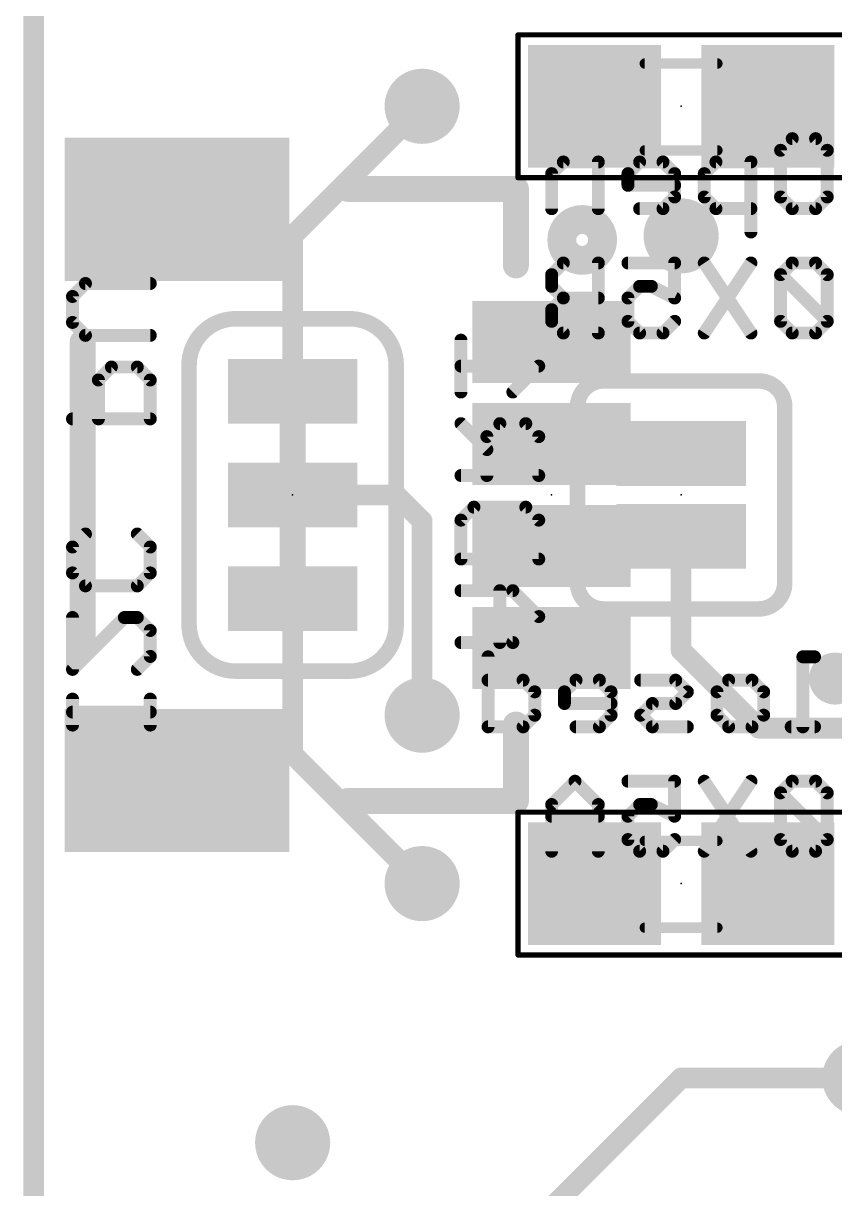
# Model space of a CAD drawing. Extents: x -34 to 73, y -25 to 33.
# Drawn here: x -0.1 to 7.86, y 5.9 to 17.32 of the extents above; entities that cross this region are included whole.
import ezdxf

# ---------------------------------------------------------------- set-up
doc = ezdxf.new("R2010")
doc.units = 0
for name, color, linetype in [('16', 132, 'CONTINUOUS'), ('18', 110, 'CONTINUOUS'), ('20', 53, 'CONTINUOUS'), ('21', 41, 'CONTINUOUS'), ('22', 40, 'CONTINUOUS'), ('23', 53, 'CONTINUOUS'), ('24', 53, 'CONTINUOUS'), ('29', 253, 'CONTINUOUS'), ('31', 253, 'CONTINUOUS'), ('39', 12, 'CONTINUOUS'), ('51', 53, 'CONTINUOUS')]:
    doc.layers.add(name, color=color, linetype=linetype)

# ---------------------------------------------------------------- blocks, each defined once
blk = doc.blocks.new('RECT')
blk.add_solid([(-0.5, -0.5), (0.5, -0.5), (-0.5, 0.5), (0.5, 0.5)])
blk = doc.blocks.new('ROUNDV')
at = {"const_width": 0.5}
blk.add_lwpolyline([(0, -0.25, 1), (0, 0.25, 1), (0, -0.25)], format="xyb", dxfattribs=at)

msp = doc.modelspace()

# ---------------------------------------------------------------- linework, layer by layer
at = {"layer": '16'}
for points, const_width in [([(0, 0), (0, 25.4)], 0.2032), ([(2.54, 15.24), (3.81, 16.51)], 0.2032), ([(2.54, 15.24), (2.54, 13.716)], 0.2032), ([(2.54, 12.7), (2.54, 13.716)], 0.254), ([(2.54, 12.7), (2.54, 13.716)], 0.254), ([(2.54, 12.7), (2.54, 11.684)], 0.254), ([(2.54, 12.7), (2.54, 11.684)], 0.254), ([(2.54, 12.7), (2.54, 11.684)], 0.254), ([(3.556, 12.7), (2.54, 12.7)], 0.2032), ([(3.81, 12.446), (3.556, 12.7)], 0.2032), ([(3.81, 10.541), (3.81, 12.446)], 0.2032), ([(6.35, 12.2936), (6.35, 11.176)], 0.2032), ([(2.54, 11.684), (2.54, 10.16)], 0.2032), ([(6.35, 11.176), (7.112, 10.414)], 0.2032), ([(7.112, 10.414), (8.9662, 10.414)], 0.2032), ([(2.54, 10.16), (3.81, 8.89)], 0.2032), ([(6.35, 6.985), (5.08, 5.715)], 0.2032), ([(8.1026, 6.985), (6.35, 6.985)], 0.2032)]:
    msp.add_lwpolyline(points, dxfattribs=dict(at, const_width=const_width))
for points, const_width in [([(3.8459, 16.4741, 1), (3.7741, 16.5459)], 0.1016), ([(2.5908, 15.24, 1), (2.4892, 15.24)], 0.1016), ([(2.5041, 15.2759, 1), (2.5759, 15.2041)], 0.1016), ([(2.6035, 13.716, 1), (2.4765, 13.716)], 0.127), ([(2.6035, 13.716, 1), (2.4765, 13.716)], 0.127), ([(2.4892, 13.716, 1), (2.5908, 13.716)], 0.1016), ([(2.6035, 12.7, 1), (2.4765, 12.7)], 0.127), ([(2.6035, 12.7, 1), (2.4765, 12.7)], 0.127), ([(2.6035, 12.7, 1), (2.4765, 12.7)], 0.127), ([(2.54, 12.7508, 1), (2.54, 12.6492)], 0.1016), ([(3.5919, 12.7359, 1), (3.5201, 12.6641)], 0.1016), ([(3.556, 12.6492, 1), (3.556, 12.7508)], 0.1016), ([(2.4765, 12.7, 1), (2.6035, 12.7)], 0.127), ([(2.4765, 12.7, 1), (2.6035, 12.7)], 0.127), ([(3.8608, 12.446, 1), (3.7592, 12.446)], 0.1016), ([(3.7741, 12.4101, 1), (3.8459, 12.4819)], 0.1016), ([(6.4008, 12.2936, 1), (6.2992, 12.2936)], 0.1016), ([(2.5908, 11.684, 1), (2.4892, 11.684)], 0.1016), ([(2.4765, 11.684, 1), (2.6035, 11.684)], 0.127), ([(2.4765, 11.684, 1), (2.6035, 11.684)], 0.127), ([(2.4765, 11.684, 1), (2.6035, 11.684)], 0.127), ([(6.3859, 11.2119, 1), (6.3141, 11.1401)], 0.1016), ([(6.2992, 11.176, 1), (6.4008, 11.176)], 0.1016), ([(3.7592, 10.541, 1), (3.8608, 10.541)], 0.1016), ([(7.112, 10.4648, 1), (7.112, 10.3632)], 0.1016), ([(7.0761, 10.3781, 1), (7.1479, 10.4499)], 0.1016), ([(2.5759, 10.1959, 1), (2.5041, 10.1241)], 0.1016), ([(2.4892, 10.16, 1), (2.5908, 10.16)], 0.1016), ([(3.7741, 8.8541, 1), (3.8459, 8.9259)], 0.1016), ([(6.35, 7.0358, 1), (6.35, 6.9342)], 0.1016), ([(6.3859, 6.9491, 1), (6.3141, 7.0209)], 0.1016)]:
    msp.add_lwpolyline(points, format="xyb", dxfattribs=dict(at, const_width=const_width))
at = {"layer": '20', "const_width": 0.2032}
msp.add_lwpolyline([(0, 0), (0, 25.4)], dxfattribs=at)
at = {"layer": '21', "const_width": 0.254}
for points in [[(3.08, 15.7), (4.73, 15.7)], [(4.73, 15.7), (4.73, 14.95)], [(0.48, 14.2), (0.48, 11.2)], [(4.73, 10.45), (4.73, 9.7)], [(4.73, 9.7), (3.08, 9.7)]]:
    msp.add_lwpolyline(points, dxfattribs=at)
at = {"layer": '21'}
for points, const_width in [([(3.08, 15.7635, 1), (3.08, 15.6365)], 0.127), ([(4.7935, 15.7, 1), (4.6665, 15.7)], 0.127), ([(4.73, 15.6365, 1), (4.73, 15.7635)], 0.127), ([(5.38, 15.0586, 1), (5.38, 15.3414, 1), (5.38, 15.0586)], 0.4), ([(4.6665, 14.95, 1), (4.7935, 14.95)], 0.127), ([(0.5435, 14.2, 1), (0.4165, 14.2)], 0.127), ([(0.4165, 11.2, 1), (0.5435, 11.2)], 0.127), ([(7.86, 10.7725, 1), (7.86, 11.0275, 1), (7.86, 10.7725)], 0.255), ([(4.7935, 10.45, 1), (4.6665, 10.45)], 0.127), ([(3.08, 9.7635, 1), (3.08, 9.6365)], 0.127), ([(4.73, 9.6365, 1), (4.73, 9.7635)], 0.127), ([(4.6665, 9.7, 1), (4.7935, 9.7)], 0.127)]:
    msp.add_lwpolyline(points, format="xyb", dxfattribs=dict(at, const_width=const_width))
at = {"layer": '22'}
for points, const_width in [([(7.3257, 16.0787), (7.4401, 16.1931)], 0.127), ([(7.4401, 16.1931), (7.6689, 16.1931)], 0.127), ([(7.6689, 16.1931), (7.7833, 16.0787)], 0.127), ([(7.3257, 15.6211), (7.3257, 16.0787)], 0.127), ([(7.7833, 16.0787), (7.7833, 15.6211)], 0.127), ([(5.1949, 15.9643), (5.0805, 15.8499)], 0.127), ([(5.5381, 15.9643), (5.1949, 15.9643)], 0.127), ([(5.5381, 15.5067), (5.5381, 15.9643)], 0.127), ([(5.9433, 15.9643), (5.8289, 15.8499)], 0.127), ([(6.1721, 15.9643), (5.9433, 15.9643)], 0.127), ([(6.2865, 15.8499), (6.1721, 15.9643)], 0.127), ([(6.6917, 15.9643), (6.5773, 15.8499)], 0.127), ([(7.0349, 15.9643), (6.6917, 15.9643)], 0.127), ([(7.0349, 15.2779), (7.0349, 15.9643)], 0.127), ([(5.0805, 15.8499), (5.0805, 15.5067)], 0.127), ([(5.8289, 15.8499), (5.8289, 15.7355)], 0.127), ([(6.2865, 15.6211), (6.2865, 15.8499)], 0.127), ([(6.5773, 15.8499), (6.5773, 15.6211)], 0.127), ([(5.8289, 15.7355), (6.2865, 15.7355)], 0.127), ([(6.1721, 15.5067), (6.2865, 15.6211)], 0.127), ([(6.5773, 15.6211), (6.6917, 15.5067)], 0.127), ([(7.4401, 15.5067), (7.3257, 15.6211)], 0.127), ([(7.7833, 15.6211), (7.6689, 15.5067)], 0.127), ([(5.9433, 15.5067), (6.1721, 15.5067)], 0.127), ([(6.6917, 15.5067), (7.0349, 15.5067)], 0.127), ([(7.6689, 15.5067), (7.4401, 15.5067)], 0.127), ([(5.1949, 14.9739), (5.0805, 14.8595)], 0.127), ([(5.5381, 14.9739), (5.1949, 14.9739)], 0.127), ([(5.5381, 14.2875), (5.5381, 14.9739)], 0.127), ([(5.8289, 14.9739), (6.2865, 14.9739)], 0.127), ([(6.2865, 14.9739), (6.2865, 14.6307)], 0.127), ([(7.0349, 14.9739), (6.5773, 14.2875)], 0.127), ([(6.5773, 14.9739), (7.0349, 14.2875)], 0.127), ([(7.4401, 14.9739), (7.3257, 14.8595)], 0.127), ([(7.6689, 14.9739), (7.4401, 14.9739)], 0.127), ([(7.7833, 14.8595), (7.6689, 14.9739)], 0.127), ([(5.0805, 14.8595), (5.0805, 14.7451)], 0.127), ([(7.3257, 14.8595), (7.3257, 14.4019)], 0.127), ([(7.7833, 14.4019), (7.3257, 14.8595)], 0.127), ([(7.7833, 14.4019), (7.7833, 14.8595)], 0.127), ([(0.381, 14.6456), (0.5081, 14.7727)], 0.127), ([(0.5081, 14.7727), (1.1437, 14.7727)], 0.127), ([(5.0805, 14.7451), (5.1949, 14.6307)], 0.127), ([(5.9433, 14.7451), (5.8289, 14.6307)], 0.127), ([(6.0577, 14.7451), (5.9433, 14.7451)], 0.127), ([(6.2865, 14.6307), (6.0577, 14.7451)], 0.127), ([(0.381, 14.3913), (0.381, 14.6456)], 0.127), ([(5.1949, 14.6307), (5.0805, 14.5163)], 0.127), ([(5.5381, 14.6307), (5.1949, 14.6307)], 0.127), ([(5.8289, 14.6307), (5.8289, 14.4019)], 0.127), ([(5.0805, 14.5163), (5.0805, 14.4019)], 0.127), ([(0.5081, 14.2642), (0.381, 14.3913)], 0.127), ([(1.9812, 14.4272), (3.0988, 14.4272)], 0.1524), ([(5.0805, 14.4019), (5.1949, 14.2875)], 0.127), ([(5.8289, 14.4019), (5.9433, 14.2875)], 0.127), ([(6.1721, 14.2875), (6.2865, 14.4019)], 0.127), ([(7.3257, 14.4019), (7.4401, 14.2875)], 0.127), ([(7.6689, 14.2875), (7.7833, 14.4019)], 0.127), ([(1.1437, 14.2642), (0.5081, 14.2642)], 0.127), ([(4.191, 13.7091), (4.191, 14.2175)], 0.127), ([(5.1949, 14.2875), (5.5381, 14.2875)], 0.127), ([(5.9433, 14.2875), (6.1721, 14.2875)], 0.127), ([(7.4401, 14.2875), (7.6689, 14.2875)], 0.127), ([(0.7623, 13.9541), (0.6352, 13.827)], 0.127), ([(1.0165, 13.9541), (0.7623, 13.9541)], 0.127), ([(1.1437, 13.827), (1.0165, 13.9541)], 0.127), ([(1.524, 13.97), (1.524, 11.43)], 0.1524), ([(3.556, 11.43), (3.556, 13.97)], 0.1524), ([(4.9537, 13.9633), (4.191, 13.9633)], 0.127), ([(4.6994, 13.7091), (4.9537, 13.9633)], 0.127), ([(0.6352, 13.827), (0.6352, 13.4456)], 0.127), ([(1.1437, 13.4456), (1.1437, 13.827)], 0.127), ([(7.112, 13.8176), (5.588, 13.8176)], 0.1524), ([(5.334, 13.5636), (5.334, 11.8364)], 0.1524), ([(7.366, 11.8364), (7.366, 13.5636)], 0.1524), ([(0.381, 13.4456), (1.1437, 13.4456)], 0.127), ([(4.4452, 13.1447), (4.191, 13.3989)], 0.127), ([(4.5723, 13.3989), (4.4452, 13.2718)], 0.127), ([(4.8265, 13.3989), (4.5723, 13.3989)], 0.127), ([(4.9537, 13.2718), (4.8265, 13.3989)], 0.127), ([(4.4452, 13.2718), (4.4452, 12.8905)], 0.127), ([(4.9537, 12.8905), (4.9537, 13.2718)], 0.127), ([(4.191, 12.8905), (4.9537, 12.8905)], 0.127), ([(4.191, 12.4532), (4.3181, 12.5804)], 0.127), ([(4.3181, 12.5804), (4.8265, 12.5804)], 0.127), ([(4.8265, 12.5804), (4.9537, 12.4532)], 0.127), ([(4.191, 12.0719), (4.191, 12.4532)], 0.127), ([(4.9537, 12.4532), (4.9537, 12.0719)], 0.127), ([(0.381, 12.1898), (0.5081, 12.3169)], 0.127), ([(1.0165, 12.3169), (1.1437, 12.1898)], 0.127), ([(0.381, 11.9356), (0.381, 12.1898)], 0.127), ([(1.1437, 12.1898), (1.1437, 11.9356)], 0.127), ([(4.9537, 12.0719), (4.191, 12.0719)], 0.127), ([(0.5081, 11.8085), (0.381, 11.9356)], 0.127), ([(1.1437, 11.9356), (1.0165, 11.8085)], 0.127), ([(1.0165, 11.8085), (0.5081, 11.8085)], 0.127), ([(4.6994, 11.7618), (4.191, 11.7618)], 0.127), ([(4.5723, 11.2533), (4.5723, 11.7618)], 0.127), ([(4.9537, 11.5076), (4.6994, 11.7618)], 0.127), ([(7.112, 11.5824), (5.588, 11.5824)], 0.1524), ([(0.381, 11.4983), (0.381, 10.9899)], 0.127), ([(0.381, 10.9899), (0.8894, 11.4983)], 0.127), ([(0.8894, 11.4983), (1.0165, 11.4983)], 0.127), ([(1.0165, 11.4983), (1.1437, 11.3712)], 0.127), ([(4.6994, 11.2533), (4.9537, 11.5076)], 0.127), ([(1.1437, 11.3712), (1.1437, 11.117)], 0.127), ([(4.191, 11.2533), (4.6994, 11.2533)], 0.127), ([(1.1437, 11.117), (1.0165, 10.9899)], 0.127), ([(4.4568, 11.1131), (4.4568, 10.4267)], 0.127), ([(7.6586, 11.1131), (7.5442, 11.1131)], 0.127), ([(7.5442, 11.1131), (7.5442, 10.4267)], 0.127), ([(1.9812, 10.9728), (3.0988, 10.9728)], 0.1524), ([(4.8, 10.8843), (4.4568, 10.8843)], 0.127), ([(4.9144, 10.7699), (4.8, 10.8843)], 0.127), ([(5.3196, 10.8843), (5.2052, 10.7699)], 0.127), ([(5.5484, 10.8843), (5.3196, 10.8843)], 0.127), ([(5.6628, 10.7699), (5.5484, 10.8843)], 0.127), ([(6.2968, 10.8843), (5.9536, 10.8843)], 0.127), ([(6.4112, 10.7699), (6.2968, 10.8843)], 0.127), ([(6.7021, 10.7699), (6.8165, 10.8843)], 0.127), ([(6.8165, 10.8843), (7.0453, 10.8843)], 0.127), ([(7.0453, 10.8843), (7.1597, 10.7699)], 0.127), ([(0.381, 10.4442), (0.381, 10.6984)], 0.127), ([(1.1437, 10.4442), (1.1437, 10.6984)], 0.127), ([(4.9144, 10.5411), (4.9144, 10.7699)], 0.127), ([(5.2052, 10.7699), (5.2052, 10.6555)], 0.127), ([(5.6628, 10.5411), (5.6628, 10.7699)], 0.127), ([(6.2968, 10.6555), (6.4112, 10.7699)], 0.127), ([(6.7021, 10.5411), (6.7021, 10.7699)], 0.127), ([(7.1597, 10.7699), (7.1597, 10.5411)], 0.127), ([(0.381, 10.5713), (1.1437, 10.5713)], 0.127), ([(5.2052, 10.6555), (5.6628, 10.6555)], 0.127), ([(5.9536, 10.5411), (6.068, 10.6555)], 0.127), ([(6.068, 10.6555), (6.2968, 10.6555)], 0.127), ([(4.8, 10.4267), (4.9144, 10.5411)], 0.127), ([(5.5484, 10.4267), (5.6628, 10.5411)], 0.127), ([(6.068, 10.4267), (5.9536, 10.5411)], 0.127), ([(6.8165, 10.4267), (6.7021, 10.5411)], 0.127), ([(7.1597, 10.5411), (7.0453, 10.4267)], 0.127), ([(4.4568, 10.4267), (4.8, 10.4267)], 0.127), ([(5.3196, 10.4267), (5.5484, 10.4267)], 0.127), ([(6.4112, 10.4267), (6.068, 10.4267)], 0.127), ([(7.0453, 10.4267), (6.8165, 10.4267)], 0.127), ([(7.6586, 10.4267), (7.4298, 10.4267)], 0.127), ([(5.3093, 9.8939), (5.0805, 9.6651)], 0.127), ([(5.5381, 9.6651), (5.3093, 9.8939)], 0.127), ([(5.8289, 9.8939), (6.2865, 9.8939)], 0.127), ([(6.2865, 9.8939), (6.2865, 9.5507)], 0.127), ([(7.0349, 9.8939), (6.5773, 9.2075)], 0.127), ([(6.5773, 9.8939), (7.0349, 9.2075)], 0.127), ([(7.4401, 9.8939), (7.3257, 9.7795)], 0.127), ([(7.6689, 9.8939), (7.4401, 9.8939)], 0.127), ([(7.7833, 9.7795), (7.6689, 9.8939)], 0.127), ([(7.3257, 9.7795), (7.3257, 9.3219)], 0.127), ([(7.7833, 9.3219), (7.3257, 9.7795)], 0.127), ([(7.7833, 9.3219), (7.7833, 9.7795)], 0.127), ([(5.0805, 9.6651), (5.0805, 9.2075)], 0.127), ([(5.5381, 9.2075), (5.5381, 9.6651)], 0.127), ([(5.9433, 9.6651), (5.8289, 9.5507)], 0.127), ([(6.0577, 9.6651), (5.9433, 9.6651)], 0.127), ([(6.2865, 9.5507), (6.0577, 9.6651)], 0.127), ([(5.5381, 9.5507), (5.0805, 9.5507)], 0.127), ([(5.8289, 9.5507), (5.8289, 9.3219)], 0.127), ([(5.8289, 9.3219), (5.9433, 9.2075)], 0.127), ([(6.1721, 9.2075), (6.2865, 9.3219)], 0.127), ([(7.3257, 9.3219), (7.4401, 9.2075)], 0.127), ([(7.6689, 9.2075), (7.7833, 9.3219)], 0.127), ([(5.9433, 9.2075), (6.1721, 9.2075)], 0.127), ([(7.4401, 9.2075), (7.6689, 9.2075)], 0.127)]:
    msp.add_lwpolyline(points, dxfattribs=dict(at, const_width=const_width))
for points, const_width in [([(7.4401, 16.2248, 1), (7.4401, 16.1613)], 0.0635), ([(7.4626, 16.1706, 1), (7.4177, 16.2155)], 0.0635), ([(7.6914, 16.2155, 1), (7.6465, 16.1706)], 0.0635), ([(7.6689, 16.1613, 1), (7.6689, 16.2248)], 0.0635), ([(7.3575, 16.0787, 1), (7.294, 16.0787)], 0.0635), ([(7.3033, 16.1011, 1), (7.3482, 16.0562)], 0.0635), ([(7.8151, 16.0787, 1), (7.7516, 16.0787)], 0.0635), ([(7.7609, 16.0562, 1), (7.8058, 16.1011)], 0.0635), ([(5.1949, 15.996, 1), (5.1949, 15.9325)], 0.0635), ([(5.2173, 15.9418, 1), (5.1724, 15.9867)], 0.0635), ([(5.5698, 15.9643, 1), (5.5063, 15.9643)], 0.0635), ([(5.5381, 15.9325, 1), (5.5381, 15.996)], 0.0635), ([(5.9433, 15.996, 1), (5.9433, 15.9325)], 0.0635), ([(5.9658, 15.9418, 1), (5.9209, 15.9867)], 0.0635), ([(6.1946, 15.9867, 1), (6.1497, 15.9418)], 0.0635), ([(6.1721, 15.9325, 1), (6.1721, 15.996)], 0.0635), ([(6.6917, 15.996, 1), (6.6917, 15.9325)], 0.0635), ([(6.7142, 15.9418, 1), (6.6693, 15.9867)], 0.0635), ([(7.0667, 15.9643, 1), (7.0032, 15.9643)], 0.0635), ([(7.0349, 15.9325, 1), (7.0349, 15.996)], 0.0635), ([(5.1122, 15.8499, 1), (5.0487, 15.8499)], 0.0635), ([(5.058, 15.8723, 1), (5.1029, 15.8274)], 0.0635), ([(5.8607, 15.8499, 1), (5.7972, 15.8499)], 0.0635), ([(5.8065, 15.8723, 1), (5.8514, 15.8274)], 0.0635), ([(6.3182, 15.8499, 1), (6.2548, 15.8499)], 0.0635), ([(6.264, 15.8274, 1), (6.309, 15.8723)], 0.0635), ([(6.6091, 15.8499, 1), (6.5456, 15.8499)], 0.0635), ([(6.5549, 15.8723, 1), (6.5998, 15.8274)], 0.0635), ([(5.8289, 15.7672, 1), (5.8289, 15.7037)], 0.0635), ([(5.7972, 15.7355, 1), (5.8607, 15.7355)], 0.0635), ([(6.2865, 15.7037, 1), (6.2865, 15.7672)], 0.0635), ([(6.2548, 15.6211, 1), (6.3182, 15.6211)], 0.0635), ([(6.309, 15.5986, 1), (6.264, 15.6435)], 0.0635), ([(6.5998, 15.6435, 1), (6.5549, 15.5986)], 0.0635), ([(6.5456, 15.6211, 1), (6.6091, 15.6211)], 0.0635), ([(7.294, 15.6211, 1), (7.3575, 15.6211)], 0.0635), ([(7.3482, 15.6435, 1), (7.3033, 15.5986)], 0.0635), ([(7.7516, 15.6211, 1), (7.8151, 15.6211)], 0.0635), ([(7.8058, 15.5986, 1), (7.7609, 15.6435)], 0.0635), ([(5.0487, 15.5067, 1), (5.1122, 15.5067)], 0.0635), ([(5.5063, 15.5067, 1), (5.5698, 15.5067)], 0.0635), ([(5.9433, 15.5385, 1), (5.9433, 15.4749)], 0.0635), ([(6.1497, 15.5292, 1), (6.1946, 15.4842)], 0.0635), ([(6.1721, 15.4749, 1), (6.1721, 15.5385)], 0.0635), ([(6.6917, 15.5385, 1), (6.6917, 15.4749)], 0.0635), ([(6.6693, 15.4842, 1), (6.7142, 15.5292)], 0.0635), ([(7.0349, 15.4749, 1), (7.0349, 15.5385)], 0.0635), ([(7.4401, 15.5385, 1), (7.4401, 15.4749)], 0.0635), ([(7.4177, 15.4842, 1), (7.4626, 15.5292)], 0.0635), ([(7.6465, 15.5292, 1), (7.6914, 15.4842)], 0.0635), ([(7.6689, 15.4749, 1), (7.6689, 15.5385)], 0.0635), ([(7.0032, 15.2779, 1), (7.0667, 15.2779)], 0.0635), ([(5.1949, 15.0056, 1), (5.1949, 14.9421)], 0.0635), ([(5.2173, 14.9514, 1), (5.1724, 14.9963)], 0.0635), ([(5.5698, 14.9739, 1), (5.5063, 14.9739)], 0.0635), ([(5.5381, 14.9421, 1), (5.5381, 15.0056)], 0.0635), ([(5.8289, 15.0056, 1), (5.8289, 14.9421)], 0.0635), ([(6.3182, 14.9739, 1), (6.2548, 14.9739)], 0.0635), ([(6.2865, 14.9421, 1), (6.2865, 15.0056)], 0.0635), ([(6.6037, 14.9915, 1), (6.5509, 14.9563)], 0.0635), ([(7.0613, 14.9563, 1), (7.0085, 14.9915)], 0.0635), ([(7.4401, 15.0056, 1), (7.4401, 14.9421)], 0.0635), ([(7.4626, 14.9514, 1), (7.4177, 14.9963)], 0.0635), ([(7.6914, 14.9963, 1), (7.6465, 14.9514)], 0.0635), ([(7.6689, 14.9421, 1), (7.6689, 15.0056)], 0.0635), ([(5.1122, 14.8595, 1), (5.0487, 14.8595)], 0.0635), ([(5.058, 14.8819, 1), (5.1029, 14.837)], 0.0635), ([(7.3575, 14.8595, 1), (7.294, 14.8595)], 0.0635), ([(7.3482, 14.8819, 1), (7.3033, 14.837)], 0.0635), ([(7.3033, 14.8819, 1), (7.3482, 14.837)], 0.0635), ([(7.8151, 14.8595, 1), (7.7516, 14.8595)], 0.0635), ([(7.7609, 14.837, 1), (7.8058, 14.8819)], 0.0635), ([(0.5081, 14.8044, 1), (0.5081, 14.7409)], 0.0635), ([(0.5306, 14.7502, 1), (0.4857, 14.7951)], 0.0635), ([(1.1437, 14.7409, 1), (1.1437, 14.8044)], 0.0635), ([(5.1029, 14.7675, 1), (5.058, 14.7226)], 0.0635), ([(5.0487, 14.7451, 1), (5.1122, 14.7451)], 0.0635), ([(5.9433, 14.7768, 1), (5.9433, 14.7133)], 0.0635), ([(5.9658, 14.7226, 1), (5.9209, 14.7675)], 0.0635), ([(6.0719, 14.7735, 1), (6.0435, 14.7167)], 0.0635), ([(6.0577, 14.7133, 1), (6.0577, 14.7768)], 0.0635), ([(0.4128, 14.6456, 1), (0.3493, 14.6456)], 0.0635), ([(0.3585, 14.668, 1), (0.4035, 14.6231)], 0.0635), ([(5.1949, 14.6624, 1), (5.1949, 14.5989)], 0.0635), ([(5.2173, 14.6082, 1), (5.1724, 14.6531)], 0.0635), ([(5.1724, 14.6082, 1), (5.2173, 14.6531)], 0.0635), ([(5.5381, 14.5989, 1), (5.5381, 14.6624)], 0.0635), ([(5.8607, 14.6307, 1), (5.7972, 14.6307)], 0.0635), ([(5.8065, 14.6531, 1), (5.8514, 14.6082)], 0.0635), ([(6.2548, 14.6307, 1), (6.3182, 14.6307)], 0.0635), ([(6.2723, 14.6023, 1), (6.3007, 14.6591)], 0.0635), ([(5.1122, 14.5163, 1), (5.0487, 14.5163)], 0.0635), ([(5.058, 14.5387, 1), (5.1029, 14.4938)], 0.0635), ([(0.4035, 14.4138, 1), (0.3585, 14.3689)], 0.0635), ([(0.3493, 14.3913, 1), (0.4128, 14.3913)], 0.0635), ([(1.9812, 14.4272, 0.4142), (1.524, 13.97)], 0.1524), ([(1.9812, 14.4653, 1), (1.9812, 14.3891)], 0.0762), ([(1.9812, 14.3891, 1), (1.9812, 14.4653)], 0.0762), ([(3.556, 13.97, 0.4142), (3.0988, 14.4272)], 0.1524), ([(3.0988, 14.4653, 1), (3.0988, 14.3891)], 0.0762), ([(3.0988, 14.3891, 1), (3.0988, 14.4653)], 0.0762), ([(5.1029, 14.4243, 1), (5.058, 14.3794)], 0.0635), ([(5.0487, 14.4019, 1), (5.1122, 14.4019)], 0.0635), ([(5.8514, 14.4243, 1), (5.8065, 14.3794)], 0.0635), ([(5.7972, 14.4019, 1), (5.8607, 14.4019)], 0.0635), ([(6.309, 14.3794, 1), (6.264, 14.4243)], 0.0635), ([(7.294, 14.4019, 1), (7.3575, 14.4019)], 0.0635), ([(7.3482, 14.4243, 1), (7.3033, 14.3794)], 0.0635), ([(7.7516, 14.4019, 1), (7.8151, 14.4019)], 0.0635), ([(7.8058, 14.3794, 1), (7.7609, 14.4243)], 0.0635), ([(7.7609, 14.3794, 1), (7.8058, 14.4243)], 0.0635), ([(0.5081, 14.296, 1), (0.5081, 14.2325)], 0.0635), ([(0.4857, 14.2418, 1), (0.5306, 14.2867)], 0.0635), ([(1.1437, 14.2325, 1), (1.1437, 14.296)], 0.0635), ([(4.2227, 14.2175, 1), (4.1593, 14.2175)], 0.0635), ([(5.1949, 14.3193, 1), (5.1949, 14.2558)], 0.0635), ([(5.1724, 14.265, 1), (5.2173, 14.31)], 0.0635), ([(5.5063, 14.2875, 1), (5.5698, 14.2875)], 0.0635), ([(5.5381, 14.2558, 1), (5.5381, 14.3193)], 0.0635), ([(5.9433, 14.3193, 1), (5.9433, 14.2558)], 0.0635), ([(5.9209, 14.265, 1), (5.9658, 14.31)], 0.0635), ([(6.1497, 14.31, 1), (6.1946, 14.265)], 0.0635), ([(6.1721, 14.2558, 1), (6.1721, 14.3193)], 0.0635), ([(6.5509, 14.3051, 1), (6.6037, 14.2699)], 0.0635), ([(7.0085, 14.2699, 1), (7.0613, 14.3051)], 0.0635), ([(7.4401, 14.3193, 1), (7.4401, 14.2558)], 0.0635), ([(7.4177, 14.265, 1), (7.4626, 14.31)], 0.0635), ([(7.6465, 14.31, 1), (7.6914, 14.265)], 0.0635), ([(7.6689, 14.2558, 1), (7.6689, 14.3193)], 0.0635), ([(0.7623, 13.9858, 1), (0.7623, 13.9223)], 0.0635), ([(0.7848, 13.9316, 1), (0.7399, 13.9765)], 0.0635), ([(1.039, 13.9765, 1), (0.9941, 13.9316)], 0.0635), ([(1.0165, 13.9223, 1), (1.0165, 13.9858)], 0.0635), ([(1.5621, 13.97, 1), (1.4859, 13.97)], 0.0762), ([(1.4859, 13.97, 1), (1.5621, 13.97)], 0.0762), ([(3.5941, 13.97, 1), (3.5179, 13.97)], 0.0762), ([(3.5179, 13.97, 1), (3.5941, 13.97)], 0.0762), ([(4.191, 13.995, 1), (4.191, 13.9315)], 0.0635), ([(4.9761, 13.9408, 1), (4.9312, 13.9857)], 0.0635), ([(4.9537, 13.9315, 1), (4.9537, 13.995)], 0.0635), ([(0.667, 13.827, 1), (0.6035, 13.827)], 0.0635), ([(0.6128, 13.8494, 1), (0.6577, 13.8045)], 0.0635), ([(1.1754, 13.827, 1), (1.1119, 13.827)], 0.0635), ([(1.1212, 13.8045, 1), (1.1661, 13.8494)], 0.0635), ([(5.588, 13.8176, 0.4142), (5.334, 13.5636)], 0.1524), ([(5.588, 13.8557, 1), (5.588, 13.7795)], 0.0762), ([(5.588, 13.7795, 1), (5.588, 13.8557)], 0.0762), ([(7.366, 13.5636, 0.4142), (7.112, 13.8176)], 0.1524), ([(7.112, 13.8557, 1), (7.112, 13.7795)], 0.0762), ([(7.112, 13.7795, 1), (7.112, 13.8557)], 0.0762), ([(4.1593, 13.7091, 1), (4.2227, 13.7091)], 0.0635), ([(4.677, 13.7315, 1), (4.7219, 13.6866)], 0.0635), ([(5.3721, 13.5636, 1), (5.2959, 13.5636)], 0.0762), ([(5.2959, 13.5636, 1), (5.3721, 13.5636)], 0.0762), ([(7.4041, 13.5636, 1), (7.3279, 13.5636)], 0.0762), ([(7.3279, 13.5636, 1), (7.4041, 13.5636)], 0.0762), ([(0.381, 13.4774, 1), (0.381, 13.4139)], 0.0635), ([(1.1437, 13.4139, 1), (1.1437, 13.4774)], 0.0635), ([(0.6035, 13.4456, 1), (0.667, 13.4456)], 0.0635), ([(1.1119, 13.4456, 1), (1.1754, 13.4456)], 0.0635), ([(4.2135, 13.4214, 1), (4.1685, 13.3765)], 0.0635), ([(4.5723, 13.4307, 1), (4.5723, 13.3672)], 0.0635), ([(4.5948, 13.3765, 1), (4.5499, 13.4214)], 0.0635), ([(4.849, 13.4214, 1), (4.8041, 13.3765)], 0.0635), ([(4.8265, 13.3672, 1), (4.8265, 13.4307)], 0.0635), ([(4.477, 13.2718, 1), (4.4135, 13.2718)], 0.0635), ([(4.4228, 13.2943, 1), (4.4677, 13.2494)], 0.0635), ([(4.9854, 13.2718, 1), (4.9219, 13.2718)], 0.0635), ([(4.9312, 13.2494, 1), (4.9761, 13.2943)], 0.0635), ([(4.4228, 13.1223, 1), (4.4677, 13.1672)], 0.0635), ([(4.191, 12.9223, 1), (4.191, 12.8588)], 0.0635), ([(4.4135, 12.8905, 1), (4.477, 12.8905)], 0.0635), ([(4.9219, 12.8905, 1), (4.9854, 12.8905)], 0.0635), ([(4.9537, 12.8588, 1), (4.9537, 12.9223)], 0.0635), ([(4.3181, 12.6121, 1), (4.3181, 12.5486)], 0.0635), ([(4.3406, 12.5579, 1), (4.2957, 12.6028)], 0.0635), ([(4.849, 12.6028, 1), (4.8041, 12.5579)], 0.0635), ([(4.8265, 12.5486, 1), (4.8265, 12.6121)], 0.0635), ([(4.1685, 12.4757, 1), (4.2135, 12.4308)], 0.0635), ([(4.2227, 12.4532, 1), (4.1593, 12.4532)], 0.0635), ([(4.9854, 12.4532, 1), (4.9219, 12.4532)], 0.0635), ([(4.9312, 12.4308, 1), (4.9761, 12.4757)], 0.0635), ([(0.5306, 12.2945, 1), (0.4857, 12.3394)], 0.0635), ([(1.039, 12.3394, 1), (0.9941, 12.2945)], 0.0635), ([(0.4128, 12.1898, 1), (0.3493, 12.1898)], 0.0635), ([(0.3585, 12.2123, 1), (0.4035, 12.1674)], 0.0635), ([(1.1754, 12.1898, 1), (1.1119, 12.1898)], 0.0635), ([(1.1212, 12.1674, 1), (1.1661, 12.2123)], 0.0635), ([(4.191, 12.1037, 1), (4.191, 12.0402)], 0.0635), ([(4.9537, 12.0402, 1), (4.9537, 12.1037)], 0.0635), ([(0.4035, 11.958, 1), (0.3585, 11.9131)], 0.0635), ([(1.1661, 11.9131, 1), (1.1212, 11.958)], 0.0635), ([(4.1593, 12.0719, 1), (4.2227, 12.0719)], 0.0635), ([(4.9219, 12.0719, 1), (4.9854, 12.0719)], 0.0635), ([(0.3493, 11.9356, 1), (0.4128, 11.9356)], 0.0635), ([(1.1119, 11.9356, 1), (1.1754, 11.9356)], 0.0635), ([(5.334, 11.8364, 0.4142), (5.588, 11.5824)], 0.1524), ([(5.3721, 11.8364, 1), (5.2959, 11.8364)], 0.0762), ([(7.112, 11.5824, 0.4142), (7.366, 11.8364)], 0.1524), ([(7.4041, 11.8364, 1), (7.3279, 11.8364)], 0.0762), ([(0.5081, 11.8402, 1), (0.5081, 11.7767)], 0.0635), ([(0.4857, 11.786, 1), (0.5306, 11.8309)], 0.0635), ([(0.9941, 11.8309, 1), (1.039, 11.786)], 0.0635), ([(1.0165, 11.7767, 1), (1.0165, 11.8402)], 0.0635), ([(4.191, 11.7935, 1), (4.191, 11.73)], 0.0635), ([(4.6041, 11.7618, 1), (4.5406, 11.7618)], 0.0635), ([(4.7219, 11.7842, 1), (4.677, 11.7393)], 0.0635), ([(4.6994, 11.73, 1), (4.6994, 11.7935)], 0.0635), ([(5.2959, 11.8364, 1), (5.3721, 11.8364)], 0.0762), ([(7.3279, 11.8364, 1), (7.4041, 11.8364)], 0.0762), ([(5.588, 11.6205, 1), (5.588, 11.5443)], 0.0762), ([(5.588, 11.5443, 1), (5.588, 11.6205)], 0.0762), ([(7.112, 11.6205, 1), (7.112, 11.5443)], 0.0762), ([(7.112, 11.5443, 1), (7.112, 11.6205)], 0.0762), ([(0.4128, 11.4983, 1), (0.3493, 11.4983)], 0.0635), ([(0.8894, 11.5301, 1), (0.8894, 11.4666)], 0.0635), ([(0.9119, 11.4759, 1), (0.867, 11.5208)], 0.0635), ([(1.039, 11.5208, 1), (0.9941, 11.4759)], 0.0635), ([(1.0165, 11.4666, 1), (1.0165, 11.5301)], 0.0635), ([(4.9761, 11.4851, 1), (4.9312, 11.53)], 0.0635), ([(4.9312, 11.4851, 1), (4.9761, 11.53)], 0.0635), ([(1.1754, 11.3712, 1), (1.1119, 11.3712)], 0.0635), ([(1.1212, 11.3488, 1), (1.1661, 11.3937)], 0.0635), ([(1.524, 11.43, 0.4142), (1.9812, 10.9728)], 0.1524), ([(1.5621, 11.43, 1), (1.4859, 11.43)], 0.0762), ([(1.4859, 11.43, 1), (1.5621, 11.43)], 0.0762), ([(3.0988, 10.9728, 0.4142), (3.556, 11.43)], 0.1524), ([(3.5941, 11.43, 1), (3.5179, 11.43)], 0.0762), ([(3.5179, 11.43, 1), (3.5941, 11.43)], 0.0762), ([(4.191, 11.2851, 1), (4.191, 11.2216)], 0.0635), ([(4.6994, 11.2216, 1), (4.6994, 11.2851)], 0.0635), ([(4.5406, 11.2533, 1), (4.6041, 11.2533)], 0.0635), ([(4.677, 11.2758, 1), (4.7219, 11.2309)], 0.0635), ([(1.1119, 11.117, 1), (1.1754, 11.117)], 0.0635), ([(1.1661, 11.0946, 1), (1.1212, 11.1395)], 0.0635), ([(4.4886, 11.1131, 1), (4.4251, 11.1131)], 0.0635), ([(7.5442, 11.1448, 1), (7.5442, 11.0813)], 0.0635), ([(7.5759, 11.1131, 1), (7.5124, 11.1131)], 0.0635), ([(7.6586, 11.0813, 1), (7.6586, 11.1448)], 0.0635), ([(0.3585, 11.0124, 1), (0.4035, 10.9675)], 0.0635), ([(0.3493, 10.9899, 1), (0.4128, 10.9899)], 0.0635), ([(0.9941, 11.0124, 1), (1.039, 10.9675)], 0.0635), ([(1.9812, 11.0109, 1), (1.9812, 10.9347)], 0.0762), ([(1.9812, 10.9347, 1), (1.9812, 11.0109)], 0.0762), ([(3.0988, 11.0109, 1), (3.0988, 10.9347)], 0.0762), ([(3.0988, 10.9347, 1), (3.0988, 11.0109)], 0.0762), ([(4.4568, 10.916, 1), (4.4568, 10.8525)], 0.0635), ([(4.8225, 10.9067, 1), (4.7776, 10.8618)], 0.0635), ([(4.8, 10.8525, 1), (4.8, 10.916)], 0.0635), ([(5.3196, 10.916, 1), (5.3196, 10.8525)], 0.0635), ([(5.3421, 10.8618, 1), (5.2972, 10.9067)], 0.0635), ([(5.5709, 10.9067, 1), (5.526, 10.8618)], 0.0635), ([(5.5484, 10.8525, 1), (5.5484, 10.916)], 0.0635), ([(5.9536, 10.916, 1), (5.9536, 10.8525)], 0.0635), ([(6.3193, 10.9067, 1), (6.2744, 10.8618)], 0.0635), ([(6.2968, 10.8525, 1), (6.2968, 10.916)], 0.0635), ([(6.8165, 10.916, 1), (6.8165, 10.8525)], 0.0635), ([(6.8389, 10.8618, 1), (6.794, 10.9067)], 0.0635), ([(7.0677, 10.9067, 1), (7.0228, 10.8618)], 0.0635), ([(7.0453, 10.8525, 1), (7.0453, 10.916)], 0.0635), ([(0.4128, 10.6984, 1), (0.3493, 10.6984)], 0.0635), ([(1.1754, 10.6984, 1), (1.1119, 10.6984)], 0.0635), ([(4.9462, 10.7699, 1), (4.8827, 10.7699)], 0.0635), ([(4.892, 10.7474, 1), (4.9369, 10.7923)], 0.0635), ([(5.237, 10.7699, 1), (5.1735, 10.7699)], 0.0635), ([(5.1828, 10.7923, 1), (5.2277, 10.7474)], 0.0635), ([(5.6946, 10.7699, 1), (5.6311, 10.7699)], 0.0635), ([(5.6404, 10.7474, 1), (5.6853, 10.7923)], 0.0635), ([(6.4337, 10.7474, 1), (6.3888, 10.7923)], 0.0635), ([(6.3888, 10.7474, 1), (6.4337, 10.7923)], 0.0635), ([(6.7338, 10.7699, 1), (6.6703, 10.7699)], 0.0635), ([(6.6796, 10.7923, 1), (6.7245, 10.7474)], 0.0635), ([(7.1914, 10.7699, 1), (7.1279, 10.7699)], 0.0635), ([(7.1372, 10.7474, 1), (7.1821, 10.7923)], 0.0635), ([(0.381, 10.6031, 1), (0.381, 10.5396)], 0.0635), ([(1.1437, 10.5396, 1), (1.1437, 10.6031)], 0.0635), ([(5.2052, 10.6872, 1), (5.2052, 10.6237)], 0.0635), ([(5.1735, 10.6555, 1), (5.237, 10.6555)], 0.0635), ([(5.6628, 10.6237, 1), (5.6628, 10.6872)], 0.0635), ([(6.068, 10.6872, 1), (6.068, 10.6237)], 0.0635), ([(6.0905, 10.633, 1), (6.0456, 10.6779)], 0.0635), ([(6.2744, 10.6779, 1), (6.3193, 10.633)], 0.0635), ([(6.2968, 10.6237, 1), (6.2968, 10.6872)], 0.0635), ([(4.8827, 10.5411, 1), (4.9462, 10.5411)], 0.0635), ([(4.9369, 10.5186, 1), (4.892, 10.5635)], 0.0635), ([(5.6311, 10.5411, 1), (5.6946, 10.5411)], 0.0635), ([(5.6853, 10.5186, 1), (5.6404, 10.5635)], 0.0635), ([(5.9761, 10.5635, 1), (5.9312, 10.5186)], 0.0635), ([(5.9312, 10.5635, 1), (5.9761, 10.5186)], 0.0635), ([(6.7245, 10.5635, 1), (6.6796, 10.5186)], 0.0635), ([(6.6703, 10.5411, 1), (6.7338, 10.5411)], 0.0635), ([(7.1279, 10.5411, 1), (7.1914, 10.5411)], 0.0635), ([(7.1821, 10.5186, 1), (7.1372, 10.5635)], 0.0635), ([(0.3493, 10.4442, 1), (0.4128, 10.4442)], 0.0635), ([(1.1119, 10.4442, 1), (1.1754, 10.4442)], 0.0635), ([(4.4568, 10.4585, 1), (4.4568, 10.3949)], 0.0635), ([(4.4251, 10.4267, 1), (4.4886, 10.4267)], 0.0635), ([(4.7776, 10.4492, 1), (4.8225, 10.4042)], 0.0635), ([(4.8, 10.3949, 1), (4.8, 10.4585)], 0.0635), ([(5.3196, 10.4585, 1), (5.3196, 10.3949)], 0.0635), ([(5.526, 10.4492, 1), (5.5709, 10.4042)], 0.0635), ([(5.5484, 10.3949, 1), (5.5484, 10.4585)], 0.0635), ([(6.068, 10.4585, 1), (6.068, 10.3949)], 0.0635), ([(6.0456, 10.4042, 1), (6.0905, 10.4492)], 0.0635), ([(6.4112, 10.3949, 1), (6.4112, 10.4585)], 0.0635), ([(6.8165, 10.4585, 1), (6.8165, 10.3949)], 0.0635), ([(6.794, 10.4042, 1), (6.8389, 10.4492)], 0.0635), ([(7.0228, 10.4492, 1), (7.0677, 10.4042)], 0.0635), ([(7.0453, 10.3949, 1), (7.0453, 10.4585)], 0.0635), ([(7.4298, 10.4585, 1), (7.4298, 10.3949)], 0.0635), ([(7.5124, 10.4267, 1), (7.5759, 10.4267)], 0.0635), ([(7.6586, 10.3949, 1), (7.6586, 10.4585)], 0.0635), ([(5.3317, 9.9163, 1), (5.2868, 9.8714)], 0.0635), ([(5.3317, 9.8714, 1), (5.2868, 9.9163)], 0.0635), ([(5.8289, 9.9256, 1), (5.8289, 9.8621)], 0.0635), ([(6.3182, 9.8939, 1), (6.2548, 9.8939)], 0.0635), ([(6.2865, 9.8621, 1), (6.2865, 9.9256)], 0.0635), ([(6.6037, 9.9115, 1), (6.5509, 9.8763)], 0.0635), ([(7.0613, 9.8763, 1), (7.0085, 9.9115)], 0.0635), ([(7.4401, 9.9256, 1), (7.4401, 9.8621)], 0.0635), ([(7.4626, 9.8714, 1), (7.4177, 9.9163)], 0.0635), ([(7.6914, 9.9163, 1), (7.6465, 9.8714)], 0.0635), ([(7.6689, 9.8621, 1), (7.6689, 9.9256)], 0.0635), ([(7.3575, 9.7795, 1), (7.294, 9.7795)], 0.0635), ([(7.3482, 9.8019, 1), (7.3033, 9.757)], 0.0635), ([(7.3033, 9.8019, 1), (7.3482, 9.757)], 0.0635), ([(7.8151, 9.7795, 1), (7.7516, 9.7795)], 0.0635), ([(7.7609, 9.757, 1), (7.8058, 9.8019)], 0.0635), ([(5.1122, 9.6651, 1), (5.0487, 9.6651)], 0.0635), ([(5.058, 9.6875, 1), (5.1029, 9.6426)], 0.0635), ([(5.5698, 9.6651, 1), (5.5063, 9.6651)], 0.0635), ([(5.5156, 9.6426, 1), (5.5605, 9.6875)], 0.0635), ([(5.9433, 9.6968, 1), (5.9433, 9.6333)], 0.0635), ([(5.9658, 9.6426, 1), (5.9209, 9.6875)], 0.0635), ([(6.0719, 9.6935, 1), (6.0435, 9.6367)], 0.0635), ([(6.0577, 9.6333, 1), (6.0577, 9.6968)], 0.0635), ([(5.0805, 9.5824, 1), (5.0805, 9.5189)], 0.0635), ([(5.5381, 9.5189, 1), (5.5381, 9.5824)], 0.0635), ([(5.8607, 9.5507, 1), (5.7972, 9.5507)], 0.0635), ([(5.8065, 9.5731, 1), (5.8514, 9.5282)], 0.0635), ([(6.2723, 9.5223, 1), (6.3007, 9.5791)], 0.0635), ([(6.2548, 9.5507, 1), (6.3182, 9.5507)], 0.0635), ([(5.8514, 9.3443, 1), (5.8065, 9.2994)], 0.0635), ([(6.309, 9.2994, 1), (6.264, 9.3443)], 0.0635), ([(7.3482, 9.3443, 1), (7.3033, 9.2994)], 0.0635), ([(7.8058, 9.2994, 1), (7.7609, 9.3443)], 0.0635), ([(7.7609, 9.2994, 1), (7.8058, 9.3443)], 0.0635), ([(5.7972, 9.3219, 1), (5.8607, 9.3219)], 0.0635), ([(5.9433, 9.2393, 1), (5.9433, 9.1757)], 0.0635), ([(5.9209, 9.185, 1), (5.9658, 9.23)], 0.0635), ([(6.1497, 9.23, 1), (6.1946, 9.185)], 0.0635), ([(6.1721, 9.1757, 1), (6.1721, 9.2393)], 0.0635), ([(6.5509, 9.2251, 1), (6.6037, 9.1899)], 0.0635), ([(7.0085, 9.1899, 1), (7.0613, 9.2251)], 0.0635), ([(7.294, 9.3219, 1), (7.3575, 9.3219)], 0.0635), ([(7.4401, 9.2393, 1), (7.4401, 9.1757)], 0.0635), ([(7.4177, 9.185, 1), (7.4626, 9.23)], 0.0635), ([(7.6465, 9.23, 1), (7.6914, 9.185)], 0.0635), ([(7.6689, 9.1757, 1), (7.6689, 9.2393)], 0.0635), ([(7.7516, 9.3219, 1), (7.8151, 9.3219)], 0.0635), ([(5.0487, 9.2075, 1), (5.1122, 9.2075)], 0.0635), ([(5.5063, 9.2075, 1), (5.5698, 9.2075)], 0.0635)]:
    msp.add_lwpolyline(points, format="xyb", dxfattribs=dict(at, const_width=const_width))
at = {"layer": '23'}
for p in [(6.35, 16.51), (5.08, 12.7), (6.35, 8.89)]:
    msp.add_point(p, dxfattribs=at)
at = {"layer": '24'}
for p in [(2.54, 12.7), (6.35, 12.7)]:
    msp.add_point(p, dxfattribs=at)
at = {"layer": '39', "const_width": 0.0508}
for points in [[(4.75, 15.81), (4.75, 17.21)], [(4.75, 17.21), (7.95, 17.21)], [(7.95, 15.81), (4.75, 15.81)], [(4.75, 8.19), (4.75, 9.59)], [(4.75, 9.59), (7.95, 9.59)], [(7.95, 8.19), (4.75, 8.19)]]:
    msp.add_lwpolyline(points, dxfattribs=at)
at = {"layer": '39', "const_width": 0.0254}
for points in [[(4.7627, 17.21, 1), (4.7373, 17.21)], [(4.75, 17.2227, 1), (4.75, 17.1973)], [(4.75, 15.8227, 1), (4.75, 15.7973)], [(4.7373, 15.81, 1), (4.7627, 15.81)], [(4.7627, 9.59, 1), (4.7373, 9.59)], [(4.75, 9.6027, 1), (4.75, 9.5773)], [(4.75, 8.2027, 1), (4.75, 8.1773)], [(4.7373, 8.19, 1), (4.7627, 8.19)]]:
    msp.add_lwpolyline(points, format="xyb", dxfattribs=at)
at = {"layer": '51', "const_width": 0.1016}
for points in [[(6.706, 16.929), (5.994, 16.929)], [(6.706, 16.078), (5.994, 16.078)], [(6.706, 9.309), (5.994, 9.309)], [(6.706, 8.458), (5.994, 8.458)]]:
    msp.add_lwpolyline(points, dxfattribs=at)
at = {"layer": '51', "const_width": 0.0508}
for points in [[(5.994, 16.9544, 1), (5.994, 16.9036)], [(6.706, 16.9036, 1), (6.706, 16.9544)], [(5.994, 16.1034, 1), (5.994, 16.0526)], [(6.706, 16.0526, 1), (6.706, 16.1034)], [(5.994, 9.3344, 1), (5.994, 9.2836)], [(6.706, 9.2836, 1), (6.706, 9.3344)], [(5.994, 8.4834, 1), (5.994, 8.4326)], [(6.706, 8.4326, 1), (6.706, 8.4834)]]:
    msp.add_lwpolyline(points, format="xyb", dxfattribs=at)

# ---------------------------------------------------------------- block references
at = {"layer": '16', "xscale": 0.635, "yscale": 1.27}
for p, rotation in [((2.54, 13.716), 90), ((6.35, 13.1064), 270), ((2.54, 12.7), 90), ((6.35, 12.2936), 270), ((2.54, 11.684), 90)]:
    msp.add_blockref('RECT', p, dxfattribs=dict(at, rotation=rotation))
at = {"layer": '18', "xscale": 0.7366, "yscale": 0.7366}
for p in [(3.81, 16.51), (3.81, 16.51), (6.35, 15.24), (6.35, 15.24), (3.81, 10.541), (3.81, 10.541), (3.81, 8.89), (3.81, 8.89), (8.1026, 6.985), (8.1026, 6.985), (2.54, 6.35), (2.54, 6.35)]:
    msp.add_blockref('ROUNDV', p, dxfattribs=at)
at = {"layer": '29'}
for p, xscale, yscale, rotation in [((5.5, 16.51), 1.3032, 1.2032, 180), ((7.2, 16.51), 1.3032, 1.2032, 180), ((1.405, 15.5), 1.4032, 2.2032, 270), ((5.08, 14.2), 0.8032, 1.5532, 270), ((5.08, 13.2), 0.8032, 1.5532, 270), ((5.08, 12.2), 0.8032, 1.5532, 270), ((5.08, 11.2), 0.8032, 1.5532, 270), ((1.405, 9.9), 1.4032, 2.2032, 270), ((5.5, 8.89), 1.3032, 1.2032, 180), ((7.2, 8.89), 1.3032, 1.2032, 180)]:
    msp.add_blockref('RECT', p, dxfattribs=dict(at, xscale=xscale, yscale=yscale, rotation=rotation))
at = {"layer": '31', "xscale": 1.1, "rotation": 180}
for p in [(5.5, 16.51), (7.2, 16.51), (5.5, 8.89), (7.2, 8.89)]:
    msp.add_blockref('RECT', p, dxfattribs=at)
at = {"layer": '31', "rotation": 270}
for p, xscale, yscale in [((1.405, 15.5), 1.2, 2), ((5.08, 14.2), 0.6, 1.35), ((5.08, 13.2), 0.6, 1.35), ((5.08, 12.2), 0.6, 1.35), ((5.08, 11.2), 0.6, 1.35), ((1.405, 9.9), 1.2, 2)]:
    msp.add_blockref('RECT', p, dxfattribs=dict(at, xscale=xscale, yscale=yscale))
at = {"layer": '51', "xscale": 0.5001, "yscale": 0.95, "rotation": 180}
for p in [(5.7698, 16.5049), (6.9382, 16.5049), (5.7698, 8.8849), (6.9382, 8.8849)]:
    msp.add_blockref('RECT', p, dxfattribs=at)

doc.saveas('drawing.dxf')
